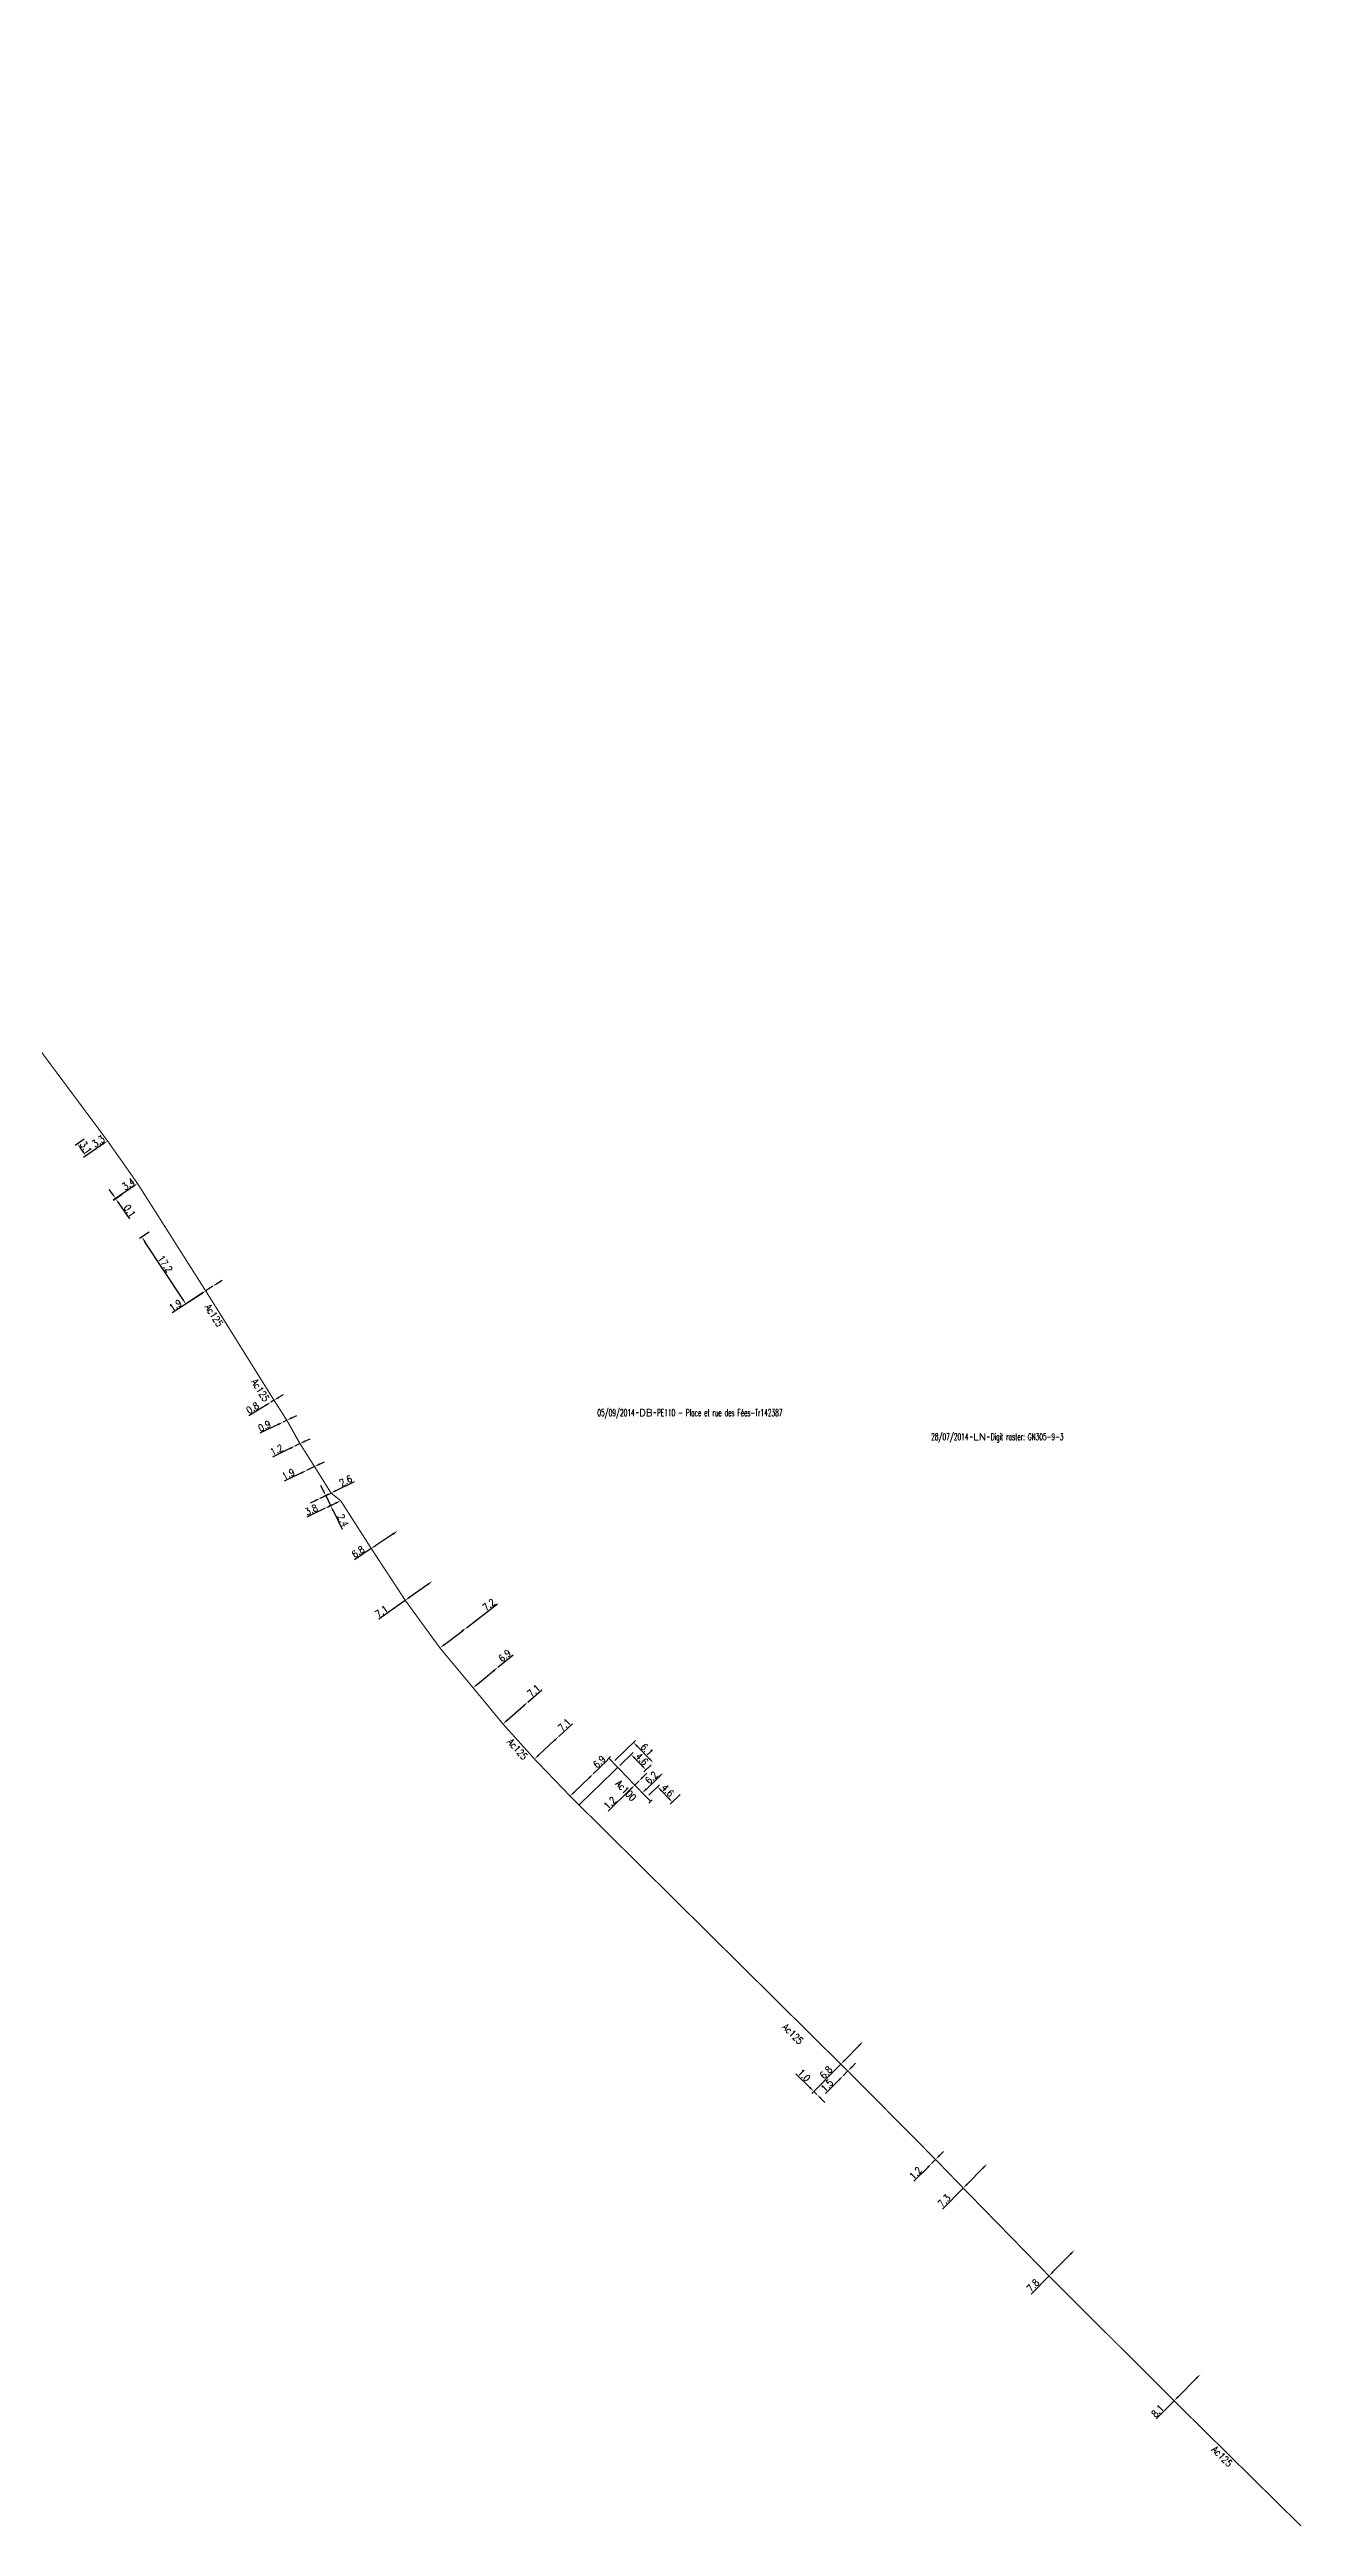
# Model space of a CAD drawing. Header units: millimetres. Extents: x 108995 to 110000, y 119999 to 121000.
# Drawn here: x 109322 to 109590, y 120000 to 120532 of the extents above; entities that cross this region are included whole.
import ezdxf
from ezdxf.enums import TextEntityAlignment as Align

# ---------------------------------------------------------------- set-up
doc = ezdxf.new("R2010")
doc.units = ezdxf.units.MM
doc.header["$MEASUREMENT"] = 0
doc.header["$PDMODE"] = 34
doc.linetypes.add('L_100_AP', pattern=[14, 10, -1.5, 1, -1.5])
doc.layers.get('0').update_dxf_attribs({"linetype": 'CONTINUOUS'})
doc.layers.get('DEFPOINTS').update_dxf_attribs({"linetype": 'CONTINUOUS'})
doc.layers.add('L_140', color=3, linetype='CONTINUOUS')
doc.layers.add('L_340', color=7, linetype='CONTINUOUS')
doc.styles.add('G_ROMANS', font='ROMANS.SHX', dxfattribs={"width": 0.75})
doc.styles.get("Standard").update_dxf_attribs({"font": 'romans.shx', "width": 0.85})
doc.dimstyles.get("Standard").update_dxf_attribs({"dimtxt": 1.5, "dimasz": 1.2, "dimexe": 0.625, "dimexo": 0.625, "dimgap": 0.25, "dimtad": 1, "dimdec": 1, "dimzin": 0, "dimdsep": 46, "dimtxsty": 'Standard', "dimcen": -0.5, "dimadec": 0, "dimazin": 0, "dimtfac": 1, "dimtdec": 1, "dimtmove": 0, "dimatfit": 3, "dimfxl": 1, "dimtolj": 1, "dimtzin": 0, "dimarcsym": 0})

# ---------------------------------------------------------------- blocks, each defined once
blk = doc.blocks.new('*D41')
at = {"layer": 'DEFPOINTS', "color": 0, "linetype": 'Continuous', "transparency": 16777216}
for p in [(109369.08, 120241.39), (109369.08, 120241.39), (109369.76, 120241.81)]:
    blk.add_point(p, dxfattribs=at)
at = {"layer": 'L_140', "color": 0, "linetype": 'Continuous', "lineweight": -2, "transparency": 16777216}
for p, q in [((109370.78, 120242.44), (109371.81, 120243.07)), ((109368.05, 120240.77), (109364.33, 120238.48)), ((109369.76, 120241.81), (109369.08, 120241.39))]:
    blk.add_line(p, q, dxfattribs=at)
at = {"layer": 'L_140', "color": 0, "linetype": 'Continuous', "transparency": 16777216}
for points in [[(109370.68, 120242.61), (109370.89, 120242.27), (109369.76, 120241.81)], [(109367.95, 120240.94), (109368.16, 120240.6), (109369.08, 120241.39)]]:
    blk.add_solid(points, dxfattribs=at)
at = {"layer": 'L_140', "color": 0, "linetype": 'Continuous', "transparency": 16777216, "insert": (109365.16, 120240.16), "char_height": 1.5, "attachment_point": 5, "rotation": 31.5144}
blk.add_mtext('\\A1;0.8', dxfattribs=at)
blk = doc.blocks.new('*D42')
at = {"layer": 'DEFPOINTS', "color": 0, "linetype": 'Continuous', "transparency": 16777216}
for p in [(109372.51, 120237.51), (109371.7, 120237.11), (109371.7, 120237.11)]:
    blk.add_point(p, dxfattribs=at)
at = {"layer": 'L_140', "color": 0, "linetype": 'Continuous', "lineweight": -2, "transparency": 16777216}
for p, q in [((109372.51, 120237.51), (109371.7, 120237.11)), ((109373.59, 120238.03), (109374.67, 120238.56)), ((109370.62, 120236.59), (109366.74, 120234.71))]:
    blk.add_line(p, q, dxfattribs=at)
at = {"layer": 'L_140', "color": 0, "linetype": 'Continuous', "transparency": 16777216}
for points in [[(109373.5, 120238.21), (109373.68, 120237.85), (109372.51, 120237.51)], [(109370.53, 120236.77), (109370.71, 120236.41), (109371.7, 120237.11)]]:
    blk.add_solid(points, dxfattribs=at)
at = {"layer": 'L_140', "color": 0, "linetype": 'Continuous', "transparency": 16777216, "insert": (109367.71, 120236.28), "char_height": 1.5, "attachment_point": 5, "rotation": 25.9255}
blk.add_mtext('\\A1;0.9', dxfattribs=at)
blk = doc.blocks.new('*D43')
at = {"layer": 'DEFPOINTS', "color": 0, "linetype": 'Continuous', "transparency": 16777216}
for p in [(109374.26, 120231.97), (109374.26, 120231.97), (109375.33, 120232.49)]:
    blk.add_point(p, dxfattribs=at)
at = {"layer": 'L_140', "color": 0, "linetype": 'Continuous', "lineweight": -2, "transparency": 16777216}
for p, q in [((109375.33, 120232.49), (109374.26, 120231.97)), ((109376.41, 120233.02), (109377.49, 120233.54)), ((109373.18, 120231.44), (109369.41, 120229.61))]:
    blk.add_line(p, q, dxfattribs=at)
at = {"layer": 'L_140', "color": 0, "linetype": 'Continuous', "transparency": 16777216}
for points in [[(109373.09, 120231.62), (109373.26, 120231.26), (109374.26, 120231.97)], [(109376.33, 120233.2), (109376.5, 120232.84), (109375.33, 120232.49)]]:
    blk.add_solid(points, dxfattribs=at)
at = {"layer": 'L_140', "color": 0, "linetype": 'Continuous', "transparency": 16777216, "insert": (109370.32, 120231.17), "char_height": 1.5, "attachment_point": 5, "rotation": 25.9252}
blk.add_mtext('\\A1;1.2', dxfattribs=at)
blk = doc.blocks.new('*D44')
at = {"layer": 'DEFPOINTS', "color": 0, "linetype": 'Continuous', "transparency": 16777216}
for p in [(109376.74, 120226.73), (109376.74, 120226.73), (109378.45, 120227.56)]:
    blk.add_point(p, dxfattribs=at)
at = {"layer": 'L_140', "color": 0, "linetype": 'Continuous', "lineweight": -2, "transparency": 16777216}
for p, q in [((109378.45, 120227.56), (109376.74, 120226.73)), ((109379.53, 120228.09), (109380.61, 120228.61)), ((109375.66, 120226.21), (109371.95, 120224.4))]:
    blk.add_line(p, q, dxfattribs=at)
at = {"layer": 'L_140', "color": 0, "linetype": 'Continuous', "transparency": 16777216}
for points in [[(109375.58, 120226.39), (109375.75, 120226.03), (109376.74, 120226.73)], [(109379.44, 120228.27), (109379.62, 120227.91), (109378.45, 120227.56)]]:
    blk.add_solid(points, dxfattribs=at)
at = {"layer": 'L_140', "color": 0, "linetype": 'Continuous', "transparency": 16777216, "insert": (109372.83, 120225.94), "char_height": 1.5, "attachment_point": 5, "rotation": 25.9255}
blk.add_mtext('\\A1;1.9', dxfattribs=at)
blk = doc.blocks.new('*D45')
at = {"layer": 'DEFPOINTS', "color": 0, "linetype": 'Continuous', "transparency": 16777216}
for p in [(109382, 120221.88), (109380.71, 120218.59), (109381.9, 120219.17)]:
    blk.add_point(p, dxfattribs=at)
at = {"layer": 'L_140', "color": 0, "linetype": 'Continuous', "lineweight": -2, "transparency": 16777216}
for p, q in [((109380.33, 120222.4), (109379.81, 120223.48)), ((109381.44, 120221.61), (109380.29, 120221.05)), ((109380.85, 120221.33), (109381.9, 120219.17)), ((109381.27, 120218.86), (109382.47, 120219.44)), ((109382.43, 120218.09), (109384.37, 120214.1))]:
    blk.add_line(p, q, dxfattribs=at)
at = {"layer": 'L_140', "color": 0, "linetype": 'Continuous', "transparency": 16777216}
for points in [[(109380.51, 120222.49), (109380.15, 120222.32), (109380.85, 120221.33)], [(109382.61, 120218.17), (109382.25, 120218), (109381.9, 120219.17)]]:
    blk.add_solid(points, dxfattribs=at)
at = {"layer": 'L_140', "color": 0, "linetype": 'Continuous', "transparency": 16777216, "insert": (109384.56, 120215.99), "char_height": 1.5, "attachment_point": 5, "rotation": 295.9173}
blk.add_mtext('\\A1;2.4', dxfattribs=at)
blk = doc.blocks.new('*D46')
at = {"layer": 'DEFPOINTS', "color": 0, "linetype": 'Continuous', "transparency": 16777216}
for p in [(109382, 120221.88), (109379.66, 120220.74), (109379.66, 120220.74)]:
    blk.add_point(p, dxfattribs=at)
at = {"layer": 'L_140', "color": 0, "linetype": 'Continuous', "lineweight": -2, "transparency": 16777216}
for p, q in [((109379.66, 120220.74), (109382, 120221.88)), ((109383.08, 120222.41), (109387.01, 120224.32)), ((109378.58, 120220.22), (109377.5, 120219.7))]:
    blk.add_line(p, q, dxfattribs=at)
at = {"layer": 'L_140', "color": 0, "linetype": 'Continuous', "transparency": 16777216}
for points in [[(109382.99, 120222.59), (109383.16, 120222.23), (109382, 120221.88)], [(109378.49, 120220.4), (109378.67, 120220.04), (109379.66, 120220.74)]]:
    blk.add_solid(points, dxfattribs=at)
at = {"layer": 'L_140', "color": 0, "linetype": 'Continuous', "transparency": 16777216, "insert": (109385.15, 120224.52), "char_height": 1.5, "attachment_point": 5, "rotation": 25.9173}
blk.add_mtext('\\A1;2.6', dxfattribs=at)
blk = doc.blocks.new('*D47')
at = {"layer": 'DEFPOINTS', "color": 0, "linetype": 'Continuous', "transparency": 16777216}
for p in [(109380.71, 120218.59), (109380.71, 120218.59), (109384.08, 120220.22)]:
    blk.add_point(p, dxfattribs=at)
at = {"layer": 'L_140', "color": 0, "linetype": 'Continuous', "lineweight": -2, "transparency": 16777216}
for p, q in [((109380.71, 120218.59), (109376.78, 120216.67)), ((109380.98, 120218.02), (109380.98, 120218.02)), ((109383, 120219.7), (109381.79, 120219.11)), ((109384.35, 120219.66), (109384.35, 120219.66))]:
    blk.add_line(p, q, dxfattribs=at)
at = {"layer": 'L_140', "color": 0, "linetype": 'Continuous', "transparency": 16777216}
for points in [[(109381.7, 120219.29), (109381.88, 120218.93), (109380.71, 120218.59)], [(109382.91, 120219.88), (109383.09, 120219.52), (109384.08, 120220.22)]]:
    blk.add_solid(points, dxfattribs=at)
at = {"layer": 'L_140', "color": 0, "linetype": 'Continuous', "transparency": 16777216, "insert": (109377.77, 120218.27), "char_height": 1.5, "attachment_point": 5, "rotation": 25.9173}
blk.add_mtext('\\A1;3.8', dxfattribs=at)
blk = doc.blocks.new('*D48')
at = {"layer": 'DEFPOINTS', "color": 0, "linetype": 'Continuous', "transparency": 16777216}
for p in [(109396.31, 120213.73), (109396.31, 120213.73), (109390.65, 120209.95)]:
    blk.add_point(p, dxfattribs=at)
at = {"layer": 'L_140', "color": 0, "linetype": 'Continuous', "lineweight": -2, "transparency": 16777216}
for p, q in [((109395.31, 120213.07), (109391.65, 120210.62)), ((109390.65, 120209.95), (109387.07, 120207.56))]:
    blk.add_line(p, q, dxfattribs=at)
at = {"layer": 'L_140', "color": 0, "linetype": 'Continuous', "transparency": 16777216}
for points in [[(109391.54, 120210.79), (109391.76, 120210.46), (109390.65, 120209.95)], [(109395.2, 120213.23), (109395.42, 120212.9), (109396.31, 120213.73)]]:
    blk.add_solid(points, dxfattribs=at)
at = {"layer": 'L_140', "color": 0, "linetype": 'Continuous', "transparency": 16777216, "insert": (109387.81, 120209.25), "char_height": 1.5, "attachment_point": 5, "rotation": 33.775}
blk.add_mtext('\\A1;6.8', dxfattribs=at)
blk = doc.blocks.new('*D49')
at = {"layer": 'DEFPOINTS', "color": 0, "linetype": 'Continuous', "transparency": 16777216}
for p in [(109403.75, 120202.92), (109403.75, 120202.92), (109397.95, 120198.82)]:
    blk.add_point(p, dxfattribs=at)
at = {"layer": 'L_140', "color": 0, "linetype": 'Continuous', "lineweight": -2, "transparency": 16777216}
for p, q in [((109402.77, 120202.23), (109398.93, 120199.52)), ((109397.95, 120198.82), (109392.28, 120194.81))]:
    blk.add_line(p, q, dxfattribs=at)
at = {"layer": 'L_140', "color": 0, "linetype": 'Continuous', "transparency": 16777216}
for points in [[(109402.65, 120202.39), (109402.88, 120202.07), (109403.75, 120202.92)], [(109398.81, 120199.68), (109399.05, 120199.35), (109397.95, 120198.82)]]:
    blk.add_solid(points, dxfattribs=at)
at = {"layer": 'L_140', "color": 0, "linetype": 'Continuous', "transparency": 16777216, "insert": (109392.85, 120196.43), "char_height": 1.5, "attachment_point": 5, "rotation": 35.2917}
blk.add_mtext('\\A1;7.1', dxfattribs=at)
blk = doc.blocks.new('*D50')
at = {"layer": 'DEFPOINTS', "color": 0, "linetype": 'Continuous', "transparency": 16777216}
for p in [(109411.08, 120192.94), (109411.08, 120192.94), (109405.39, 120188.6)]:
    blk.add_point(p, dxfattribs=at)
at = {"layer": 'L_140', "color": 0, "linetype": 'Continuous', "lineweight": -2, "transparency": 16777216}
for p, q in [((109411.08, 120192.94), (109417.78, 120198.05)), ((109406.35, 120189.33), (109410.13, 120192.21))]:
    blk.add_line(p, q, dxfattribs=at)
at = {"layer": 'L_140', "color": 0, "linetype": 'Continuous', "transparency": 16777216}
for points in [[(109406.23, 120189.49), (109406.47, 120189.17), (109405.39, 120188.6)], [(109410, 120192.37), (109410.25, 120192.05), (109411.08, 120192.94)]]:
    blk.add_solid(points, dxfattribs=at)
at = {"layer": 'L_140', "color": 0, "linetype": 'Continuous', "transparency": 16777216, "insert": (109415.91, 120197.88), "char_height": 1.5, "attachment_point": 5, "rotation": 37.3334}
blk.add_mtext('\\A1;7.2', dxfattribs=at)
blk = doc.blocks.new('*D51')
at = {"layer": 'DEFPOINTS', "color": 0, "linetype": 'Continuous', "transparency": 16777216}
for p in [(109417.83, 120184.44), (109417.83, 120184.44), (109412.52, 120180.04)]:
    blk.add_point(p, dxfattribs=at)
at = {"layer": 'L_140', "color": 0, "linetype": 'Continuous', "lineweight": -2, "transparency": 16777216}
for p, q in [((109417.83, 120184.44), (109421.11, 120187.15)), ((109413.44, 120180.8), (109416.91, 120183.67))]:
    blk.add_line(p, q, dxfattribs=at)
at = {"layer": 'L_140', "color": 0, "linetype": 'Continuous', "transparency": 16777216}
for points in [[(109416.78, 120183.83), (109417.04, 120183.52), (109417.83, 120184.44)], [(109413.32, 120180.96), (109413.57, 120180.65), (109412.52, 120180.04)]]:
    blk.add_solid(points, dxfattribs=at)
at = {"layer": 'L_140', "color": 0, "linetype": 'Continuous', "transparency": 16777216, "insert": (109419.29, 120186.95), "char_height": 1.5, "attachment_point": 5, "rotation": 39.6267}
blk.add_mtext('\\A1;6.9', dxfattribs=at)
blk = doc.blocks.new('*D52')
at = {"layer": 'DEFPOINTS', "color": 0, "linetype": 'Continuous', "transparency": 16777216}
for p in [(109424.25, 120176.95), (109424.25, 120176.95), (109418.92, 120172.27)]:
    blk.add_point(p, dxfattribs=at)
at = {"layer": 'L_140', "color": 0, "linetype": 'Continuous', "lineweight": -2, "transparency": 16777216}
for p, q in [((109424.25, 120176.95), (109427.26, 120179.59)), ((109419.82, 120173.06), (109423.35, 120176.16))]:
    blk.add_line(p, q, dxfattribs=at)
at = {"layer": 'L_140', "color": 0, "linetype": 'Continuous', "transparency": 16777216}
for points in [[(109423.22, 120176.31), (109423.48, 120176.01), (109424.25, 120176.95)], [(109419.69, 120173.21), (109419.95, 120172.91), (109418.92, 120172.27)]]:
    blk.add_solid(points, dxfattribs=at)
at = {"layer": 'L_140', "color": 0, "linetype": 'Continuous', "transparency": 16777216, "insert": (109425.55, 120179.42), "char_height": 1.5, "attachment_point": 5, "rotation": 41.2834}
blk.add_mtext('\\A1;7.1', dxfattribs=at)
blk = doc.blocks.new('*D53')
at = {"layer": 'DEFPOINTS', "color": 0, "linetype": 'Continuous', "transparency": 16777216}
for p in [(109443.58, 120162.94), (109451.21, 120163.94), (109449.64, 120162.41)]:
    blk.add_point(p, dxfattribs=at)
at = {"layer": 'L_140', "color": 0, "linetype": 'Continuous', "lineweight": -2, "transparency": 16777216}
for p, q in [((109444.02, 120163.37), (109446.88, 120166.15)), ((109447.27, 120164.85), (109448.8, 120163.27)), ((109450.76, 120163.5), (109449.19, 120161.98))]:
    blk.add_line(p, q, dxfattribs=at)
at = {"layer": 'L_140', "color": 0, "linetype": 'Continuous', "transparency": 16777216}
for points in [[(109447.41, 120164.99), (109447.13, 120164.71), (109446.44, 120165.71)], [(109448.95, 120163.41), (109448.66, 120163.13), (109449.64, 120162.41)]]:
    blk.add_solid(points, dxfattribs=at)
at = {"layer": 'L_140', "color": 0, "linetype": 'Continuous', "transparency": 16777216, "insert": (109448.76, 120164.75), "char_height": 1.5, "attachment_point": 5, "rotation": 314.1337}
blk.add_mtext('\\A1;4.6', dxfattribs=at)
blk = doc.blocks.new('*D54')
at = {"layer": 'DEFPOINTS', "color": 0, "linetype": 'Continuous', "transparency": 16777216}
for p in [(109438.33, 120161.55), (109438.33, 120161.55), (109433.34, 120156.78)]:
    blk.add_point(p, dxfattribs=at)
at = {"layer": 'L_140', "color": 0, "linetype": 'Continuous', "lineweight": -2, "transparency": 16777216}
for p, q in [((109438.33, 120161.55), (109441.4, 120164.49)), ((109434.21, 120157.61), (109437.46, 120160.72))]:
    blk.add_line(p, q, dxfattribs=at)
at = {"layer": 'L_140', "color": 0, "linetype": 'Continuous', "transparency": 16777216}
for points in [[(109434.07, 120157.75), (109434.35, 120157.47), (109433.34, 120156.78)], [(109437.32, 120160.87), (109437.6, 120160.58), (109438.33, 120161.55)]]:
    blk.add_solid(points, dxfattribs=at)
at = {"layer": 'L_140', "color": 0, "linetype": 'Continuous', "transparency": 16777216, "insert": (109439.6, 120164.16), "char_height": 1.5, "attachment_point": 5, "rotation": 43.7357}
blk.add_mtext('\\A1;6.9', dxfattribs=at)
blk = doc.blocks.new('*D55')
at = {"layer": 'DEFPOINTS', "color": 0, "linetype": 'Continuous', "transparency": 16777216}
for p in [(109430.89, 120169.58), (109430.89, 120169.58), (109425.7, 120164.74)]:
    blk.add_point(p, dxfattribs=at)
at = {"layer": 'L_140', "color": 0, "linetype": 'Continuous', "lineweight": -2, "transparency": 16777216}
for p, q in [((109426.57, 120165.55), (109430.02, 120168.76)), ((109430.89, 120169.58), (109433.83, 120172.31))]:
    blk.add_line(p, q, dxfattribs=at)
at = {"layer": 'L_140', "color": 0, "linetype": 'Continuous', "transparency": 16777216}
for points in [[(109429.88, 120168.9), (109430.15, 120168.61), (109430.89, 120169.58)], [(109426.44, 120165.7), (109426.71, 120165.41), (109425.7, 120164.74)]]:
    blk.add_solid(points, dxfattribs=at)
at = {"layer": 'L_140', "color": 0, "linetype": 'Continuous', "transparency": 16777216, "insert": (109432.12, 120172.08), "char_height": 1.5, "attachment_point": 5, "rotation": 42.9503}
blk.add_mtext('\\A1;7.1', dxfattribs=at)
blk = doc.blocks.new('*D56')
at = {"layer": 'DEFPOINTS', "color": 0, "linetype": 'Continuous', "transparency": 16777216}
for p in [(109448.86, 120157.46), (109453.31, 120161.77), (109453.31, 120161.77)]:
    blk.add_point(p, dxfattribs=at)
at = {"layer": 'L_140', "color": 0, "linetype": 'Continuous', "lineweight": -2, "transparency": 16777216}
blk.add_line((109449.72, 120158.29), (109452.45, 120160.93), dxfattribs=at)
at = {"layer": 'L_140', "color": 0, "linetype": 'Continuous', "transparency": 16777216}
for points in [[(109449.58, 120158.44), (109449.86, 120158.15), (109448.86, 120157.46)], [(109452.31, 120161.08), (109452.59, 120160.79), (109453.31, 120161.77)]]:
    blk.add_solid(points, dxfattribs=at)
at = {"layer": 'L_140', "color": 0, "linetype": 'Continuous', "transparency": 16777216, "insert": (109450.82, 120160.75), "char_height": 1.5, "attachment_point": 5, "rotation": 44.058}
blk.add_mtext('\\A1;6.2', dxfattribs=at)
blk = doc.blocks.new('*D57')
at = {"layer": 'DEFPOINTS', "color": 0, "linetype": 'Continuous', "transparency": 16777216}
for p in [(109457.42, 120157.53), (109449.77, 120156.52), (109455.31, 120155.49)]:
    blk.add_point(p, dxfattribs=at)
at = {"layer": 'L_340', "color": 0, "linetype": 'Continuous', "lineweight": -2, "transparency": 16777216}
for p, q in [((109450.22, 120156.95), (109452.56, 120159.22)), ((109452.95, 120157.93), (109454.48, 120156.35)), ((109456.98, 120157.1), (109454.87, 120155.05))]:
    blk.add_line(p, q, dxfattribs=at)
at = {"layer": 'L_340', "color": 0, "linetype": 'Continuous', "transparency": 16777216}
for points in [[(109453.09, 120158.07), (109452.8, 120157.79), (109452.11, 120158.79)], [(109454.62, 120156.49), (109454.34, 120156.21), (109455.31, 120155.49)]]:
    blk.add_solid(points, dxfattribs=at)
at = {"layer": 'L_340', "color": 0, "linetype": 'Continuous', "transparency": 16777216, "insert": (109454.3, 120157.97), "char_height": 1.5, "attachment_point": 5, "rotation": 314.1337}
blk.add_mtext('\\A1;4.6', dxfattribs=at)
blk = doc.blocks.new('*D58')
at = {"layer": 'DEFPOINTS', "color": 0, "linetype": 'Continuous', "transparency": 16777216}
for p in [(109447.23, 120159.14), (109448.09, 120159.99), (109448.09, 120159.99)]:
    blk.add_point(p, dxfattribs=at)
at = {"layer": 'L_140', "color": 0, "linetype": 'Continuous', "lineweight": -2, "transparency": 16777216}
for p, q in [((109446.38, 120158.3), (109441.54, 120153.53)), ((109448.09, 120159.99), (109447.23, 120159.14)), ((109448.95, 120160.83), (109449.8, 120161.67))]:
    blk.add_line(p, q, dxfattribs=at)
at = {"layer": 'L_140', "color": 0, "linetype": 'Continuous', "transparency": 16777216}
for points in [[(109446.24, 120158.44), (109446.52, 120158.16), (109447.23, 120159.14)], [(109448.8, 120160.97), (109449.09, 120160.68), (109448.09, 120159.99)]]:
    blk.add_solid(points, dxfattribs=at)
at = {"layer": 'L_140', "color": 0, "linetype": 'Continuous', "transparency": 16777216, "insert": (109441.9, 120155.3), "char_height": 1.5, "attachment_point": 5, "rotation": 44.5504}
blk.add_mtext('\\A1;1.2', dxfattribs=at)
blk = doc.blocks.new('L_340_07')
at = {"color": 0, "linetype": 'Continuous', "const_width": 0.25, "flags": 128}
blk.add_lwpolyline([(0, 0), (1.25, 0)], dxfattribs=at)
at = {"color": 0, "linetype": 'Continuous', "flags": 128}
blk.add_lwpolyline([(1.25, -0.5), (1.25, 0.5)], dxfattribs=at)
at = {"color": 0, "linetype": 'Continuous', "style": 'G_ROMANS', "width": 0.75, "flags": 3}
for tag, p in [('DEF_COUP', (0.72, -5.97)), ('DEF_LEG', (0.72, -3.47)), ('DEF_TYPE', (0.72, -8.47))]:
    blk.add_attdef(tag, text='', height=1.2, dxfattribs=at).set_placement(p, align=Align.MIDDLE)
blk = doc.blocks.new('*D59')
at = {"layer": 'DEFPOINTS', "color": 0, "linetype": 'Continuous', "transparency": 16777216}
for p in [(109491.97, 120096.69), (109491.97, 120096.69), (109492.98, 120097.73)]:
    blk.add_point(p, dxfattribs=at)
at = {"layer": 'L_140', "color": 0, "linetype": 'Continuous', "lineweight": -2, "transparency": 16777216}
for p, q in [((109493.83, 120098.57), (109494.67, 120099.43)), ((109491.12, 120095.83), (109488.18, 120092.85)), ((109492.99, 120097.72), (109491.97, 120096.69)), ((109493.42, 120097.29), (109493.43, 120097.28))]:
    blk.add_line(p, q, dxfattribs=at)
at = {"layer": 'L_140', "color": 0, "linetype": 'Continuous', "transparency": 16777216}
for points in [[(109490.98, 120095.97), (109491.27, 120095.69), (109491.97, 120096.69)], [(109493.69, 120098.71), (109493.97, 120098.43), (109492.99, 120097.72)]]:
    blk.add_solid(points, dxfattribs=at)
at = {"layer": 'L_140', "color": 0, "linetype": 'Continuous', "transparency": 16777216, "insert": (109488.52, 120094.62), "char_height": 1.5, "attachment_point": 5, "rotation": 45.3511}
blk.add_mtext('\\A1;1.5', dxfattribs=at)
blk = doc.blocks.new('*D60')
at = {"layer": 'DEFPOINTS', "color": 0, "linetype": 'Continuous', "transparency": 16777216}
for p in [(109491.48, 120099.2), (109486.36, 120092.67), (109486.36, 120092.67)]:
    blk.add_point(p, dxfattribs=at)
at = {"layer": 'L_140', "color": 0, "linetype": 'Continuous', "lineweight": -2, "transparency": 16777216}
for p, q in [((109484.83, 120094.18), (109481.85, 120097.12)), ((109491.04, 120098.76), (109485.24, 120092.89)), ((109486.36, 120092.67), (109485.68, 120093.34)), ((109487.21, 120091.83), (109488.07, 120090.98))]:
    blk.add_line(p, q, dxfattribs=at)
at = {"layer": 'L_140', "color": 0, "linetype": 'Continuous', "transparency": 16777216}
for points in [[(109484.97, 120094.32), (109484.69, 120094.04), (109485.68, 120093.34)], [(109487.35, 120091.97), (109487.07, 120091.68), (109486.36, 120092.67)]]:
    blk.add_solid(points, dxfattribs=at)
at = {"layer": 'L_140', "color": 0, "linetype": 'Continuous', "transparency": 16777216, "insert": (109483.61, 120096.79), "char_height": 1.5, "attachment_point": 5, "rotation": 315.3511}
blk.add_mtext('\\A1;1.0', dxfattribs=at)
blk = doc.blocks.new('*D61')
at = {"layer": 'DEFPOINTS', "color": 0, "linetype": 'Continuous', "transparency": 16777216}
for p in [(109510.98, 120077.86), (109510.98, 120077.86), (109511.83, 120078.71)]:
    blk.add_point(p, dxfattribs=at)
at = {"layer": 'L_140', "color": 0, "linetype": 'Continuous', "lineweight": -2, "transparency": 16777216}
for p, q in [((109511.83, 120078.71), (109510.98, 120077.86)), ((109512.67, 120079.56), (109513.51, 120080.42)), ((109510.14, 120077), (109507.19, 120074.02))]:
    blk.add_line(p, q, dxfattribs=at)
at = {"layer": 'L_140', "color": 0, "linetype": 'Continuous', "transparency": 16777216}
for points in [[(109510, 120077.14), (109510.28, 120076.86), (109510.98, 120077.86)], [(109512.53, 120079.7), (109512.81, 120079.42), (109511.83, 120078.71)]]:
    blk.add_solid(points, dxfattribs=at)
at = {"layer": 'L_140', "color": 0, "linetype": 'Continuous', "transparency": 16777216, "insert": (109507.53, 120075.79), "char_height": 1.5, "attachment_point": 5, "rotation": 45.3511}
blk.add_mtext('\\A1;1.2', dxfattribs=at)
blk = doc.blocks.new('*D62')
at = {"layer": 'DEFPOINTS', "color": 0, "linetype": 'Continuous', "transparency": 16777216}
for p in [(109522.9, 120077.76), (109522.9, 120077.76), (109517.78, 120072.56)]:
    blk.add_point(p, dxfattribs=at)
at = {"layer": 'L_140', "color": 0, "linetype": 'Continuous', "lineweight": -2, "transparency": 16777216}
for p, q in [((109517.78, 120072.56), (109513.29, 120068.01)), ((109522.06, 120076.9), (109518.62, 120073.41))]:
    blk.add_line(p, q, dxfattribs=at)
at = {"layer": 'L_140', "color": 0, "linetype": 'Continuous', "transparency": 16777216}
for points in [[(109521.92, 120077.04), (109522.2, 120076.76), (109522.9, 120077.76)], [(109518.48, 120073.55), (109518.76, 120073.27), (109517.78, 120072.56)]]:
    blk.add_solid(points, dxfattribs=at)
at = {"layer": 'L_140', "color": 0, "linetype": 'Continuous', "transparency": 16777216, "insert": (109513.69, 120069.84), "char_height": 1.5, "attachment_point": 5, "rotation": 45.3869}
blk.add_mtext('\\A1;7.3', dxfattribs=at)
blk = doc.blocks.new('*D63')
at = {"layer": 'DEFPOINTS', "color": 0, "linetype": 'Continuous', "transparency": 16777216}
for p in [(109541.68, 120059.24), (109541.68, 120059.24), (109536.2, 120053.69)]:
    blk.add_point(p, dxfattribs=at)
at = {"layer": 'L_140', "color": 0, "linetype": 'Continuous', "lineweight": -2, "transparency": 16777216}
for p, q in [((109540.83, 120058.39), (109537.04, 120054.55)), ((109536.2, 120053.69), (109532.37, 120049.81))]:
    blk.add_line(p, q, dxfattribs=at)
at = {"layer": 'L_140', "color": 0, "linetype": 'Continuous', "transparency": 16777216}
for points in [[(109540.69, 120058.53), (109540.98, 120058.25), (109541.68, 120059.24)], [(109536.9, 120054.69), (109537.18, 120054.41), (109536.2, 120053.69)]]:
    blk.add_solid(points, dxfattribs=at)
at = {"layer": 'L_140', "color": 0, "linetype": 'Continuous', "transparency": 16777216, "insert": (109532.77, 120051.64), "char_height": 1.5, "attachment_point": 5, "rotation": 45.3869}
blk.add_mtext('\\A1;7.8', dxfattribs=at)
blk = doc.blocks.new('*D64')
at = {"layer": 'DEFPOINTS', "color": 0, "linetype": 'Continuous', "transparency": 16777216}
for p in [(109568.71, 120032.59), (109568.71, 120032.59), (109563.06, 120026.86)]:
    blk.add_point(p, dxfattribs=at)
at = {"layer": 'L_140', "color": 0, "linetype": 'Continuous', "lineweight": -2, "transparency": 16777216}
for p, q in [((109567.87, 120031.73), (109563.9, 120027.71)), ((109563.06, 120026.86), (109559.24, 120022.98))]:
    blk.add_line(p, q, dxfattribs=at)
at = {"layer": 'L_140', "color": 0, "linetype": 'Continuous', "transparency": 16777216}
for points in [[(109567.73, 120031.87), (109568.01, 120031.59), (109568.71, 120032.59)], [(109563.76, 120027.85), (109564.04, 120027.57), (109563.06, 120026.86)]]:
    blk.add_solid(points, dxfattribs=at)
at = {"layer": 'L_140', "color": 0, "linetype": 'Continuous', "transparency": 16777216, "insert": (109559.51, 120024.68), "char_height": 1.5, "attachment_point": 5, "rotation": 45.3869}
blk.add_mtext('\\A1;8.1', dxfattribs=at)
blk = doc.blocks.new('*D94')
at = {"layer": 'DEFPOINTS', "color": 0, "linetype": 'Continuous', "transparency": 16777216}
for p in [(109327.59, 120296.89), (109329.51, 120298.22), (109333.99, 120297.54)]:
    blk.add_point(p, dxfattribs=at)
at = {"layer": 'L_140', "color": 0, "linetype": 'Continuous', "lineweight": -2, "transparency": 16777216}
for p, q in [((109328.99, 120297.86), (109327.08, 120296.54)), ((109328.67, 120295.33), (109328.28, 120295.91)), ((109333.47, 120297.19), (109328.84, 120293.99))]:
    blk.add_line(p, q, dxfattribs=at)
at = {"layer": 'L_140', "color": 0, "linetype": 'Continuous', "transparency": 16777216}
for points in [[(109328.44, 120296.02), (109328.11, 120295.79), (109327.59, 120296.89)], [(109328.84, 120295.44), (109328.51, 120295.22), (109329.36, 120294.34)]]:
    blk.add_solid(points, dxfattribs=at)
at = {"layer": 'L_140', "color": 0, "linetype": 'Continuous', "transparency": 16777216, "insert": (109329.37, 120296.08), "char_height": 1.5, "attachment_point": 5, "rotation": 304.6584}
blk.add_mtext('\\A1;3.1', dxfattribs=at)
blk = doc.blocks.new('*D95')
at = {"layer": 'DEFPOINTS', "color": 0, "linetype": 'Continuous', "transparency": 16777216}
for p in [(109333.99, 120297.54), (109331.27, 120295.67), (109331.27, 120295.67)]:
    blk.add_point(p, dxfattribs=at)
at = {"layer": 'L_140', "color": 0, "linetype": 'Continuous', "lineweight": -2, "transparency": 16777216}
blk.add_line((109333, 120296.86), (109332.26, 120296.35), dxfattribs=at)
at = {"layer": 'L_140', "color": 0, "linetype": 'Continuous', "transparency": 16777216}
for points in [[(109332.15, 120296.51), (109332.37, 120296.19), (109331.27, 120295.67)], [(109332.89, 120297.03), (109333.11, 120296.7), (109333.99, 120297.54)]]:
    blk.add_solid(points, dxfattribs=at)
at = {"layer": 'L_140', "color": 0, "linetype": 'Continuous', "transparency": 16777216, "insert": (109332.06, 120297.43), "char_height": 1.5, "attachment_point": 5, "rotation": 34.6584}
blk.add_mtext('\\A1;3.3', dxfattribs=at)
blk = doc.blocks.new('*D96')
at = {"layer": 'DEFPOINTS', "color": 0, "linetype": 'Continuous', "transparency": 16777216}
for p in [(109335.78, 120285.05), (109337.69, 120286.37), (109340.44, 120288.38)]:
    blk.add_point(p, dxfattribs=at)
at = {"layer": 'L_140', "color": 0, "linetype": 'Continuous', "lineweight": -2, "transparency": 16777216}
for p, q in [((109335.05, 120286.12), (109334.37, 120287.11)), ((109339.92, 120288.02), (109335.21, 120284.78)), ((109337.18, 120286.01), (109335.27, 120284.7)), ((109335.73, 120285.13), (109335.78, 120285.05)), ((109336.46, 120284.06), (109338.74, 120280.76))]:
    blk.add_line(p, q, dxfattribs=at)
at = {"layer": 'L_140', "color": 0, "linetype": 'Continuous', "transparency": 16777216}
for points in [[(109335.21, 120286.24), (109334.88, 120286.01), (109335.73, 120285.13)], [(109336.63, 120284.18), (109336.3, 120283.95), (109335.78, 120285.05)]]:
    blk.add_solid(points, dxfattribs=at)
at = {"layer": 'L_140', "color": 0, "linetype": 'Continuous', "transparency": 16777216, "insert": (109338.77, 120282.49), "char_height": 1.5, "attachment_point": 5, "rotation": 304.5655}
blk.add_mtext('\\A1;0.1', dxfattribs=at)
blk = doc.blocks.new('*D97')
at = {"layer": 'DEFPOINTS', "color": 0, "linetype": 'Continuous', "transparency": 16777216}
for p in [(109337.64, 120286.45), (109337.64, 120286.45), (109340.44, 120288.38)]:
    blk.add_point(p, dxfattribs=at)
at = {"layer": 'L_140', "color": 0, "linetype": 'Continuous', "lineweight": -2, "transparency": 16777216}
blk.add_line((109339.45, 120287.7), (109338.62, 120287.13), dxfattribs=at)
at = {"layer": 'L_140', "color": 0, "linetype": 'Continuous', "transparency": 16777216}
for points in [[(109338.51, 120287.29), (109338.74, 120286.96), (109337.64, 120286.45)], [(109339.33, 120287.86), (109339.56, 120287.53), (109340.44, 120288.38)]]:
    blk.add_solid(points, dxfattribs=at)
at = {"layer": 'L_140', "color": 0, "linetype": 'Continuous', "transparency": 16777216, "insert": (109338.47, 120288.24), "char_height": 1.5, "attachment_point": 5, "rotation": 34.5655}
blk.add_mtext('\\A1;3.4', dxfattribs=at)
blk = doc.blocks.new('*D98')
at = {"layer": 'DEFPOINTS', "color": 0, "linetype": 'Continuous', "transparency": 16777216}
for p in [(109341.38, 120276.86), (109343.47, 120278.23), (109355.09, 120265.29)]:
    blk.add_point(p, dxfattribs=at)
at = {"layer": 'L_140', "color": 0, "linetype": 'Continuous', "lineweight": -2, "transparency": 16777216}
for p, q in [((109342.95, 120277.89), (109340.86, 120276.52)), ((109350.16, 120263.49), (109342.04, 120275.86)), ((109354.57, 120264.94), (109350.3, 120262.14))]:
    blk.add_line(p, q, dxfattribs=at)
at = {"layer": 'L_140', "color": 0, "linetype": 'Continuous', "transparency": 16777216}
for points in [[(109342.21, 120275.97), (109341.87, 120275.75), (109341.38, 120276.86)], [(109350.33, 120263.6), (109350, 120263.38), (109350.82, 120262.48)]]:
    blk.add_solid(points, dxfattribs=at)
at = {"layer": 'L_140', "color": 0, "linetype": 'Continuous', "transparency": 16777216, "insert": (109346.37, 120271.09), "char_height": 1.5, "attachment_point": 5, "rotation": 303.3016}
blk.add_mtext('\\A1;17.2', dxfattribs=at)
blk = doc.blocks.new('*D99')
at = {"layer": 'DEFPOINTS', "color": 0, "linetype": 'Continuous', "transparency": 16777216}
for p in [(109355.09, 120265.29), (109356.63, 120266.3), (109356.63, 120266.3)]:
    blk.add_point(p, dxfattribs=at)
at = {"layer": 'L_140', "color": 0, "linetype": 'Continuous', "lineweight": -2, "transparency": 16777216}
for p, q in [((109354.09, 120264.63), (109347.91, 120260.57)), ((109356.63, 120266.3), (109355.09, 120265.29)), ((109357.64, 120266.96), (109358.64, 120267.62))]:
    blk.add_line(p, q, dxfattribs=at)
at = {"layer": 'L_140', "color": 0, "linetype": 'Continuous', "transparency": 16777216}
for points in [[(109353.98, 120264.79), (109354.2, 120264.46), (109355.09, 120265.29)], [(109357.53, 120267.13), (109357.75, 120266.79), (109356.63, 120266.3)]]:
    blk.add_solid(points, dxfattribs=at)
at = {"layer": 'L_140', "color": 0, "linetype": 'Continuous', "transparency": 16777216, "insert": (109348.58, 120262.21), "char_height": 1.5, "attachment_point": 5, "rotation": 33.3016}
blk.add_mtext('\\A1;1.9', dxfattribs=at)
blk = doc.blocks.new('*D275')
at = {"layer": 'DEFPOINTS', "color": 0, "linetype": 'Continuous', "transparency": 16777216}
for p in [(109442.53, 120164.02), (109451.21, 120163.94), (109451.21, 120163.94)]:
    blk.add_point(p, dxfattribs=at)
at = {"layer": 'L_340', "color": 0, "linetype": 'Continuous', "lineweight": -2, "transparency": 16777216}
for p, q in [((109442.98, 120164.45), (109447.41, 120168.75)), ((109447.8, 120167.45), (109450.37, 120164.8))]:
    blk.add_line(p, q, dxfattribs=at)
at = {"layer": 'L_340', "color": 0, "linetype": 'Continuous', "transparency": 16777216}
for points in [[(109447.94, 120167.59), (109447.65, 120167.31), (109446.96, 120168.31)], [(109450.52, 120164.94), (109450.23, 120164.66), (109451.21, 120163.94)]]:
    blk.add_solid(points, dxfattribs=at)
at = {"layer": 'L_340', "color": 0, "linetype": 'Continuous', "transparency": 16777216, "insert": (109449.86, 120166.77), "char_height": 1.5, "attachment_point": 5, "rotation": 314.1337}
blk.add_mtext('\\A1;6.1', dxfattribs=at)
blk = doc.blocks.new('*D276')
at = {"layer": 'DEFPOINTS', "color": 0, "linetype": 'Continuous', "transparency": 16777216}
for p in [(109491.48, 120099.2), (109491.48, 120099.2), (109496.25, 120104.04)]:
    blk.add_point(p, dxfattribs=at)
at = {"layer": 'L_140', "color": 0, "linetype": 'Continuous', "lineweight": -2, "transparency": 16777216}
for p, q in [((109491.48, 120099.2), (109487.93, 120095.61)), ((109495.41, 120103.19), (109492.32, 120100.06))]:
    blk.add_line(p, q, dxfattribs=at)
at = {"layer": 'L_140', "color": 0, "linetype": 'Continuous', "transparency": 16777216}
for points in [[(109492.18, 120100.2), (109492.46, 120099.91), (109491.48, 120099.2)], [(109495.27, 120103.33), (109495.55, 120103.04), (109496.25, 120104.04)]]:
    blk.add_solid(points, dxfattribs=at)
at = {"layer": 'L_140', "color": 0, "linetype": 'Continuous', "transparency": 16777216, "insert": (109488.31, 120097.42), "char_height": 1.5, "attachment_point": 5, "rotation": 45.3511}
blk.add_mtext('\\A1;6.8', dxfattribs=at)
blk = doc.blocks.new('GIS_MODF')
at = {"color": 0, "linetype": 'Continuous', "flags": 128}
for points in [[(-2.18, -0.01), (-1.68, -0.01)], [(1.52, -0.01), (2.02, -0.01)]]:
    blk.add_lwpolyline(points, dxfattribs=at)
at = {"color": 0, "linetype": 'Continuous', "width": 0.5}
blk.add_attdef('DATE', text='', height=1.5, dxfattribs=at).set_placement((-2.5, -0.8), align=Align.RIGHT)
at = {"color": 0, "linetype": 'Continuous', "width": 1.771291}
blk.add_attdef('USER', text='', height=1.5, dxfattribs=at).set_placement((-1.51, -0.8), (1.28, -0.8), align=Align.FIT)
at = {"color": 0, "linetype": 'Continuous', "width": 0.5}
blk.add_attdef('DESC', (2.29, -0.8), '', height=1.5, dxfattribs=at)

msp = doc.modelspace()

# ---------------------------------------------------------------- linework, layer by layer
at = {"layer": 'L_140', "linetype": 'L_100_AP', "flags": 128}
msp.add_lwpolyline([(109139.85, 120531.26, 0.25, 0.25, 0), (109140.47, 120531.79, 0.25, 0.25, 0), (109142.37, 120529.6, 0.25, 0.25, 0), (109145.6, 120525.88, 0.25, 0.25, 0), (109156.39, 120513.03, 0.25, 0.25, 0), (109166.16, 120500.8, 0.25, 0.25, 0), (109177.88, 120486.85, 0.25, 0.25, 0), (109204.08, 120455.31, 0.25, 0.25, 0), (109209.68, 120449.54, 0.25, 0.25, 0), (109229.42, 120425.7, 0.25, 0.25, 0), (109254.1, 120396.24, 0.25, 0.25, 0), (109297.4, 120344.55, 0.25, 0.25, 0), (109305.19, 120335.38, 0.25, 0.25, 0), (109310.2, 120328.48, 0.25, 0.25, 0), (109314.38, 120323.91, 0.25, 0.25, 0), (109333.99, 120297.54, 0.25, 0.25, 0), (109340.44, 120288.38, 0.25, 0.25, 0), (109355.09, 120265.29, 0.25, 0.25, 0), (109356.34, 120263.31, 0.25, 0.25, 0), (109369.76, 120241.81, 0.25, 0.25, 0), (109372.51, 120237.51, 0.25, 0.25, 0), (109375.33, 120232.49, 0.25, 0.25, 0), (109378.45, 120227.56, 0.25, 0.25, 0), (109382, 120221.88, 0.25, 0.25, 0), (109384.08, 120220.22, 0.25, 0.25, 0), (109390.65, 120209.95, 0.25, 0.25, 0), (109397.95, 120198.82, 0.25, 0.25, 0), (109405.39, 120188.6, 0.25, 0.25, 0), (109412.52, 120180.04, 0.25, 0.25, 0), (109418.92, 120172.27, 0.25, 0.25, 0), (109425.7, 120164.74, 0.25, 0.25, 0), (109433.34, 120156.78, 0.25, 0.25, 0), (109435.26, 120154.87, 0.25, 0.25, 0), (109489.67, 120100.98, 0.25, 0.25, 0), (109491.48, 120099.21, 0.25, 0.25, 0), (109492.99, 120097.72, 0.25, 0.25, 0), (109511.83, 120078.71, 0.25, 0.25, 0), (109517.78, 120072.56, 0.25, 0.25, 0), (109536.2, 120053.69, 0.25, 0.25, 0), (109563.06, 120026.86, 0.25, 0.25, 0), (109590.29, 120000, 0, 0, 0)], format="xyseb", dxfattribs=at)
at = {"layer": 'L_140', "linetype": 'L_100_AP', "const_width": 0.25, "flags": 128}
for points in [[(109443.58, 120162.94), (109435.26, 120154.87)], [(109449.77, 120156.52), (109447.23, 120159.14), (109443.58, 120162.94), (109442.53, 120164.02)]]:
    msp.add_lwpolyline(points, dxfattribs=at)

# ---------------------------------------------------------------- block references
at = {"layer": 'L_140'}
ref = msp.add_blockref('GIS_MODF', (109449.71, 120239.19), dxfattribs=at)
ref.add_attrib('DATE', '05/09/2014', dxfattribs={"layer": '0', "color": 0, "linetype": 'Continuous', "height": 1.5, "width": 0.5}).set_placement((109447.21, 120238.39), align=Align.RIGHT)
ref.add_attrib('USER', 'DB', dxfattribs={"layer": '0', "color": 0, "linetype": 'Continuous', "height": 1.5, "width": 0.99919}).set_placement((109448.2, 120238.39), (109450.99, 120238.39), align=Align.FIT)
ref.add_attrib('DESC', 'PE110 - Place et rue des Fées-Tr142387', (109452, 120238.39), dxfattribs={"layer": '0', "color": 0, "linetype": 'Continuous', "height": 1.5, "width": 0.5})
ref = msp.add_blockref('GIS_MODF', (109521.41, 120233.99), dxfattribs=at)
ref.add_attrib('DATE', '28/07/2014', dxfattribs={"layer": '0', "color": 0, "linetype": 'Continuous', "height": 1.5, "width": 0.5}).set_placement((109518.9, 120233.2), align=Align.RIGHT)
ref.add_attrib('USER', 'LN', dxfattribs={"layer": '0', "color": 0, "linetype": 'Continuous', "height": 1.5, "width": 1.113383}).set_placement((109519.9, 120233.2), (109522.68, 120233.2), align=Align.FIT)
ref.add_attrib('DESC', 'Digit raster: GN305-9-3', (109523.7, 120233.2), dxfattribs={"layer": '0', "color": 0, "linetype": 'Continuous', "height": 1.5, "width": 0.5})
at = {"layer": 'L_340'}
for p, rotation in [((109442.53, 120164.02), 133.9585041263082), ((109449.77, 120156.52), 313.958504126871)]:
    msp.add_blockref('L_340_07', p, dxfattribs=dict(at, rotation=rotation))

# ---------------------------------------------------------------- texts
at = {"layer": 'L_140', "linetype": 'Continuous', "width": 0.85}
for s, rotation, p in [('Ac125', 302.3978, (109356.85, 120260.05)), ('Ac125', 301.9679, (109366.83, 120243.96)), ('Ac125', 311.9959, (109422.04, 120166.85)), ('Ac100', 313.9585, (109445.33, 120157.97)), ('Ac125', 315.272, (109481.18, 120105.69)), ('Ac125', 315.0238, (109573.37, 120014.94))]:
    msp.add_text(s, height=1.5, rotation=rotation, dxfattribs=at).set_placement(p, align=Align.MIDDLE)

# ---------------------------------------------------------------- dimensions: what is measured, and where the dimension line sits
at = {"layer": 'L_140', "linetype": 'Continuous'}
for base, p1, p2, angle, picture, middle in [((109327.59, 120296.89), (109333.99, 120297.54), (109329.51, 120298.22), 304.6584, '*D94', (109328.55, 120295.51)), ((109331.27, 120295.67), (109333.99, 120297.54), (109331.27, 120295.67), 34.6584, '*D95', (109332.63, 120296.61)), ((109335.78, 120285.05), (109340.44, 120288.38), (109337.69, 120286.37), 124.5655, '*D96', (109337.94, 120281.92)), ((109337.64, 120286.45), (109340.44, 120288.38), (109337.64, 120286.45), 34.5655, '*D97', (109339.04, 120287.41)), ((109341.38, 120276.86), (109355.09, 120265.29), (109343.47, 120278.23), 303.3016, '*D98', (109345.53, 120270.54)), ((109356.6346, 120266.3023), (109355.0884, 120265.2865), (109356.6346, 120266.3023), 213.3016, '*D99', (109349.1298, 120261.3722)), ((109369.08, 120241.39), (109369.76, 120241.81), (109369.08, 120241.39), 31.5144, '*D41', (109365.68, 120239.31)), ((109371.7, 120237.11), (109372.51, 120237.51), (109371.7, 120237.11), 25.9255, '*D42', (109368.14, 120235.39)), ((109374.26, 120231.97), (109375.33, 120232.49), (109374.26, 120231.97), 25.9252, '*D43', (109370.75, 120230.27)), ((109376.74, 120226.73), (109378.45, 120227.56), (109376.74, 120226.73), 25.9255, '*D44', (109373.27, 120225.04)), ((109379.66, 120220.74), (109382, 120221.88), (109379.66, 120220.74), 25.9173, '*D46', (109385.58, 120223.62)), ((109381.9, 120219.17), (109382, 120221.88), (109380.71, 120218.59), 115.9173, '*D45', (109383.66, 120215.55)), ((109380.71, 120218.59), (109384.08, 120220.22), (109380.71, 120218.59), 25.9173, '*D47', (109378.2, 120217.37)), ((109396.31, 120213.73), (109390.65, 120209.95), (109396.31, 120213.73), 213.775, '*D48', (109388.36, 120208.42)), ((109403.75, 120202.92), (109397.95, 120198.82), (109403.75, 120202.92), 215.2917, '*D49', (109393.42, 120195.62)), ((109411.0793, 120192.9371), (109405.3942, 120188.601), (109411.0793, 120192.9371), 217.3334, '*D50', (109416.5182, 120197.0854)), ((109417.83, 120184.44), (109412.52, 120180.04), (109417.83, 120184.44), 219.6267, '*D51', (109419.93, 120186.18)), ((109424.25, 120176.95), (109418.92, 120172.27), (109424.25, 120176.95), 221.2834, '*D52', (109426.21, 120178.67)), ((109430.89, 120169.58), (109425.7, 120164.74), (109430.89, 120169.58), 222.9503, '*D55', (109432.8, 120171.35)), ((109438.33, 120161.55), (109433.34, 120156.78), (109438.33, 120161.55), 223.7357, '*D54', (109440.29, 120163.43)), ((109449.64, 120162.41), (109443.58, 120162.94), (109451.21, 120163.94), 134.1337, '*D53', (109448.04, 120164.06)), ((109448.09, 120159.99), (109447.23, 120159.14), (109448.09, 120159.99), 224.5504, '*D58', (109442.6, 120154.58)), ((109453.31, 120161.77), (109448.86, 120157.46), (109453.31, 120161.77), 224.058, '*D56', (109451.52, 120160.03)), ((109486.3586, 120092.6692), (109491.4759, 120099.2014), (109486.3586, 120092.6692), 135.3511, '*D60', (109482.912, 120096.0738)), ((109491.97, 120096.69), (109492.98, 120097.73), (109491.97, 120096.69), 45.3511, '*D59', (109489.23, 120093.92)), ((109510.98, 120077.86), (109511.83, 120078.71), (109510.98, 120077.86), 45.3511, '*D61', (109508.25, 120075.08)), ((109522.9, 120077.76), (109517.78, 120072.56), (109522.9, 120077.76), 225.3869, '*D62', (109514.4, 120069.14)), ((109541.68, 120059.24), (109536.2, 120053.69), (109541.68, 120059.24), 225.3869, '*D63', (109533.48, 120050.94)), ((109568.71, 120032.59), (109563.06, 120026.86), (109568.71, 120032.59), 225.3869, '*D64', (109560.22, 120023.98))]:
    dim = msp.add_linear_dim(base=base, p1=p1, p2=p2, angle=angle, dimstyle='Standard', dxfattribs=at)
    dim.commit()
    dim.dimension.update_dxf_attribs({"geometry": picture, "text_midpoint": middle, "dimtype": 160})
dim = msp.add_linear_dim(base=(109491.48, 120099.2), p1=(109496.25, 120104.04), p2=(109491.48, 120099.2), angle=45.3511, text='6.8', dimstyle='Standard', dxfattribs=at)
dim.commit()
dim.dimension.update_dxf_attribs({"geometry": '*D276', "text_midpoint": (109489.02, 120096.72), "dimtype": 160})
at = {"layer": 'L_340', "linetype": 'Continuous'}
dim = msp.add_linear_dim(base=(109451.21, 120163.94), p1=(109442.53, 120164.02), p2=(109451.21, 120163.94), angle=314.1337, text='6.1', dimstyle='Standard', dxfattribs=at)
dim.commit()
dim.dimension.update_dxf_attribs({"geometry": '*D275', "text_midpoint": (109449.14, 120166.07), "dimtype": 160})
dim = msp.add_linear_dim(base=(109455.31, 120155.49), p1=(109449.77, 120156.52), p2=(109457.42, 120157.53), angle=134.1337, dimstyle='Standard', dxfattribs=at)
dim.commit()
dim.dimension.update_dxf_attribs({"geometry": '*D57', "text_midpoint": (109453.58, 120157.28), "dimtype": 160})

doc.saveas('drawing.dxf')
